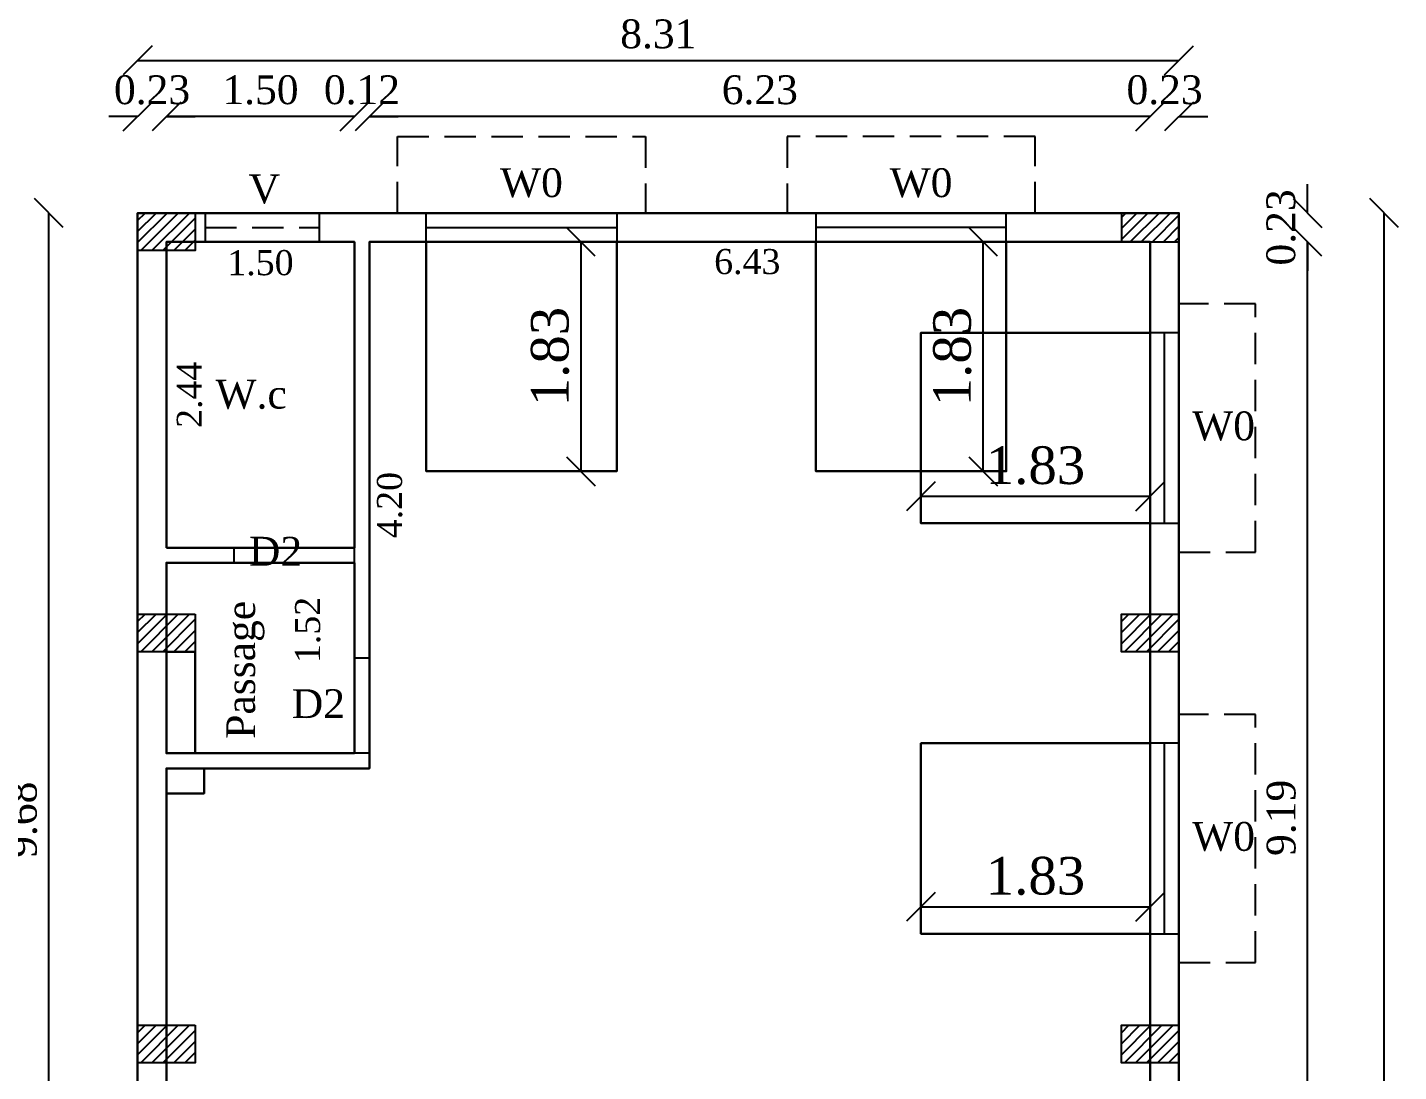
# Model space of a CAD drawing. Header units: metres. Extents: x 2 to 142, y 1 to 82.
# Drawn here: x 93.94 to 104.88, y 15.38 to 23.71 of the extents above; entities that cross this region are included whole.
import ezdxf

# ---------------------------------------------------------------- set-up
doc = ezdxf.new("R2010")
doc.units = ezdxf.units.M
doc.header["$MEASUREMENT"] = 0
doc.linetypes.add('Dashed (½x)', pattern=[0.375, 0.25, -0.125])
doc.linetypes.add('DASHED2', pattern=[0.375, 0.25, -0.125])
for name, color, linetype, lineweight in [('BLK_1_FLR_0_BLT_UP_AREA', 13, 'Continuous', 30), ('BLK_1_FLR_0_CARPET_AREA', 13, 'Continuous', 30), ('BLK_1_FLR_0_DRINKING_WATER', 7, 'Continuous', 30), ('BLK_1_FLR_0_REGULAR_ROOM_1', 2, 'Continuous', 30), ('BLK_1_FLR_0_ROOM_1_LIGHT_VENTILATION_2', 232, 'Continuous', 30), ('BLK_1_FLR_0_ROOM_1_LIGHT_VENTILATION_3', 232, 'Continuous', 30), ('BLK_1_FLR_0_ROOM_1_LIGHT_VENTILATION_4', 232, 'Continuous', 30), ('BLK_1_FLR_0_ROOM_1_LIGHT_VENTILATION_5', 232, 'Continuous', 30), ('BLK_1_FLR_0_SP_WC', 233, 'Continuous', 30), ('BLK_1_FLR_0_WASH', 7, 'Continuous', 30)]:
    doc.layers.add(name, color=color, linetype=linetype, lineweight=lineweight)
doc.styles.get("Standard").update_dxf_attribs({"font": 'BOOKOS.TTF'})
doc.dimstyles.new('M', dxfattribs={"dimtxt": 0.3, "dimasz": 0.23, "dimexe": 0.18, "dimexo": 0.0625, "dimgap": 0.09, "dimtad": 1, "dimzin": 0, "dimdsep": 46, "dimtxsty": 'Standard', "dimblk": 'OBLIQUE', "dimcen": 0.09, "dimclrd": 256, "dimclre": 256, "dimclrt": 256, "dimadec": 0, "dimazin": 0, "dimtfac": 1, "dimtix": 1, "dimtofl": 0, "dimtmove": 0, "dimatfit": 3, "dimfxl": 0, "dimtolj": 1, "dimtzin": 0, "dimarcsym": 0})
doc.dimstyles.new('PLAN', dxfattribs={"dimtxt": 0.2, "dimasz": 0.08, "dimexe": 0.01, "dimexo": 0.2, "dimgap": 0.04, "dimtad": 1, "dimzin": 1, "dimdsep": 46, "dimtxsty": 'Standard', "dimcen": 2.5, "dimse1": 1, "dimse2": 1, "dimsd1": 1, "dimsd2": 1, "dimclrd": 256, "dimclrt": 256, "dimadec": 0, "dimazin": 0, "dimtfac": 1, "dimtix": 1, "dimtmove": 0, "dimatfit": 3, "dimfxl": 0, "dimlwd": 13, "dimarcsym": 0})
doc.dimstyles.get("Standard").update_dxf_attribs({"dimtxt": 0.23, "dimasz": 0.23, "dimexe": 0.18, "dimexo": 0.0625, "dimgap": 0.09, "dimtad": 1, "dimzin": 0, "dimdsep": 46, "dimtxsty": 'Standard', "dimblk": 'OBLIQUE', "dimcen": 0.09, "dimse1": 1, "dimse2": 1, "dimclrd": 256, "dimclre": 256, "dimclrt": 256, "dimadec": 0, "dimazin": 0, "dimtfac": 1, "dimtix": 1, "dimtofl": 0, "dimtmove": 0, "dimatfit": 3, "dimfxl": 0, "dimtolj": 1, "dimtzin": 0, "dimarcsym": 0})

# ---------------------------------------------------------------- blocks, each defined once
blk = doc.blocks.new('_Oblique')
at = {"color": 0, "linetype": 'ByBlock', "lineweight": -2}
blk.add_line((-0.5, -0.5), (0.5, 0.5), dxfattribs=at)
blk = doc.blocks.new('*D237')
at = {"lineweight": -2}
blk.add_line((94.108, 12.553), (94.108, 22.233), dxfattribs=at)
at = {"layer": 'Defpoints', "color": 0}
for p in [(94.108, 22.233), (94.817, 22.233), (94.817, 12.553)]:
    blk.add_point(p, dxfattribs=at)
at = {"lineweight": -2, "xscale": 0.23, "yscale": 0.23, "zscale": 0.23}
for p, rotation in [((94.108, 22.233), 90), ((94.108, 12.553), 270)]:
    blk.add_blockref('_Oblique', p, dxfattribs=dict(at, rotation=rotation))
at = {"insert": (93.899, 17.393), "char_height": 0.23, "attachment_point": 5, "rotation": 90}
blk.add_mtext('\\A1;9.68', dxfattribs=at)
blk = doc.blocks.new('*D213')
at = {"lineweight": -2}
for p, q in [((102.897, 23.003), (102.667, 23.003)), ((103.127, 23.003), (103.357, 23.003))]:
    blk.add_line(p, q, dxfattribs=at)
at = {"layer": 'Defpoints', "color": 0}
for p in [(103.127, 23.003), (102.897, 22.003), (103.127, 22.003)]:
    blk.add_point(p, dxfattribs=at)
at = {"lineweight": -2, "xscale": 0.23, "yscale": 0.23, "zscale": 0.23}
blk.add_blockref('_Oblique', (102.897, 23.003), dxfattribs=at)
at = {"lineweight": -2, "xscale": 0.23, "yscale": 0.23, "zscale": 0.23, "rotation": 180}
blk.add_blockref('_Oblique', (103.127, 23.003), dxfattribs=at)
at = {"insert": (103.012, 23.214), "char_height": 0.23, "attachment_point": 5}
blk.add_mtext('\\A1;0.23', dxfattribs=at)
blk = doc.blocks.new('*D214')
at = {"lineweight": -2}
blk.add_line((94.817, 23.451), (103.127, 23.451), dxfattribs=at)
at = {"layer": 'Defpoints', "color": 0}
for p in [(103.127, 23.451), (94.817, 22.233), (103.127, 22.233)]:
    blk.add_point(p, dxfattribs=at)
at = {"lineweight": -2, "xscale": 0.23, "yscale": 0.23, "zscale": 0.23, "rotation": 180}
blk.add_blockref('_Oblique', (94.817, 23.451), dxfattribs=at)
at = {"lineweight": -2, "xscale": 0.23, "yscale": 0.23, "zscale": 0.23}
blk.add_blockref('_Oblique', (103.127, 23.451), dxfattribs=at)
at = {"insert": (98.972, 23.66), "char_height": 0.23, "attachment_point": 5}
blk.add_mtext('\\A1;8.31', dxfattribs=at)
blk = doc.blocks.new('*D216')
at = {"lineweight": -2}
blk.add_line((104.153, 12.813), (104.153, 22.003), dxfattribs=at)
at = {"layer": 'Defpoints', "color": 0}
for p in [(103.127, 22.003), (104.153, 22.003), (102.897, 12.813)]:
    blk.add_point(p, dxfattribs=at)
at = {"lineweight": -2, "xscale": 0.23, "yscale": 0.23, "zscale": 0.23}
for p, rotation in [((104.153, 22.003), 90), ((104.153, 12.813), 270)]:
    blk.add_blockref('_Oblique', p, dxfattribs=dict(at, rotation=rotation))
at = {"insert": (103.944, 17.408), "char_height": 0.23, "attachment_point": 5, "rotation": 90}
blk.add_mtext('\\A1;9.19', dxfattribs=at)
blk = doc.blocks.new('*D94')
at = {"lineweight": -2}
for p, q in [((104.153, 22.233), (104.153, 22.463)), ((104.153, 22.003), (104.153, 21.773))]:
    blk.add_line(p, q, dxfattribs=at)
at = {"layer": 'Defpoints', "color": 0}
for p in [(103.127, 22.233), (104.153, 22.233), (103.127, 22.003)]:
    blk.add_point(p, dxfattribs=at)
at = {"lineweight": -2, "xscale": 0.23, "yscale": 0.23, "zscale": 0.23}
for p, rotation in [((104.153, 22.233), 270), ((104.153, 22.003), 90)]:
    blk.add_blockref('_Oblique', p, dxfattribs=dict(at, rotation=rotation))
at = {"insert": (103.942, 22.118), "char_height": 0.23, "attachment_point": 5, "rotation": 90}
blk.add_mtext('\\A1;0.23', dxfattribs=at)
blk = doc.blocks.new('*D95')
at = {"lineweight": -2}
blk.add_line((104.764, 4.553), (104.764, 22.233), dxfattribs=at)
at = {"layer": 'Defpoints', "color": 0}
for p in [(103.127, 22.233), (104.764, 22.233), (103.127, 4.553)]:
    blk.add_point(p, dxfattribs=at)
at = {"lineweight": -2, "xscale": 0.23, "yscale": 0.23, "zscale": 0.23}
for p, rotation in [((104.764, 22.233), 90), ((104.764, 4.553), 270)]:
    blk.add_blockref('_Oblique', p, dxfattribs=dict(at, rotation=rotation))
at = {"insert": (104.553, 13.393), "char_height": 0.23, "attachment_point": 5, "rotation": 90}
blk.add_mtext('\\A1;17.68', dxfattribs=at)
blk = doc.blocks.new('*D295')
at = {"layer": 'BLK_1_FLR_0_ROOM_1_LIGHT_VENTILATION_2', "lineweight": -2}
for p, q in [((98.577, 22.003), (98.174, 22.003)), ((98.354, 22.003), (98.354, 20.173)), ((98.577, 20.173), (98.174, 20.173))]:
    blk.add_line(p, q, dxfattribs=at)
at = {"layer": 'Defpoints', "color": 0}
for p in [(98.64, 22.003), (98.354, 20.173), (98.64, 20.173)]:
    blk.add_point(p, dxfattribs=at)
at = {"layer": 'BLK_1_FLR_0_ROOM_1_LIGHT_VENTILATION_2', "lineweight": -2, "xscale": 0.23, "yscale": 0.23, "zscale": 0.23}
for p, rotation in [((98.354, 22.003), 90), ((98.354, 20.173), 270)]:
    blk.add_blockref('_Oblique', p, dxfattribs=dict(at, rotation=rotation))
at = {"layer": 'BLK_1_FLR_0_ROOM_1_LIGHT_VENTILATION_2', "insert": (98.109, 21.088), "char_height": 0.3, "attachment_point": 5, "rotation": 90}
blk.add_mtext('\\A1;1.83', dxfattribs=at)
blk = doc.blocks.new('*D296')
at = {"layer": 'BLK_1_FLR_0_ROOM_1_LIGHT_VENTILATION_3', "lineweight": -2}
for p, q in [((101.687, 22.003), (101.384, 22.003)), ((101.564, 20.173), (101.564, 22.003)), ((101.687, 20.173), (101.384, 20.173))]:
    blk.add_line(p, q, dxfattribs=at)
at = {"layer": 'Defpoints', "color": 0}
for p in [(101.564, 22.003), (101.749, 22.003), (101.749, 20.173)]:
    blk.add_point(p, dxfattribs=at)
at = {"layer": 'BLK_1_FLR_0_ROOM_1_LIGHT_VENTILATION_3', "lineweight": -2, "xscale": 0.23, "yscale": 0.23, "zscale": 0.23}
for p, rotation in [((101.564, 22.003), 90), ((101.564, 20.173), 270)]:
    blk.add_blockref('_Oblique', p, dxfattribs=dict(at, rotation=rotation))
at = {"layer": 'BLK_1_FLR_0_ROOM_1_LIGHT_VENTILATION_3', "insert": (101.319, 21.088), "char_height": 0.3, "attachment_point": 5, "rotation": 90}
blk.add_mtext('\\A1;1.83', dxfattribs=at)
blk = doc.blocks.new('*D297')
at = {"layer": 'BLK_1_FLR_0_ROOM_1_LIGHT_VENTILATION_4', "lineweight": -2}
for p, q in [((101.067, 19.82), (101.067, 20.153)), ((102.897, 19.82), (102.897, 20.153)), ((101.067, 19.973), (102.897, 19.973))]:
    blk.add_line(p, q, dxfattribs=at)
at = {"layer": 'Defpoints', "color": 0}
for p in [(102.897, 19.973), (101.067, 19.758), (102.897, 19.758)]:
    blk.add_point(p, dxfattribs=at)
at = {"layer": 'BLK_1_FLR_0_ROOM_1_LIGHT_VENTILATION_4', "lineweight": -2, "xscale": 0.23, "yscale": 0.23, "zscale": 0.23, "rotation": 180}
blk.add_blockref('_Oblique', (101.067, 19.973), dxfattribs=at)
at = {"layer": 'BLK_1_FLR_0_ROOM_1_LIGHT_VENTILATION_4', "lineweight": -2, "xscale": 0.23, "yscale": 0.23, "zscale": 0.23}
blk.add_blockref('_Oblique', (102.897, 19.973), dxfattribs=at)
at = {"layer": 'BLK_1_FLR_0_ROOM_1_LIGHT_VENTILATION_4', "insert": (101.982, 20.218), "char_height": 0.3, "attachment_point": 5}
blk.add_mtext('\\A1;1.83', dxfattribs=at)
blk = doc.blocks.new('*D298')
at = {"layer": 'BLK_1_FLR_0_ROOM_1_LIGHT_VENTILATION_5', "lineweight": -2}
for p, q in [((101.067, 16.545), (101.067, 16.878)), ((102.897, 16.545), (102.897, 16.878)), ((101.067, 16.698), (102.897, 16.698))]:
    blk.add_line(p, q, dxfattribs=at)
at = {"layer": 'Defpoints', "color": 0}
for p in [(102.897, 16.698), (101.067, 16.483), (102.897, 16.483)]:
    blk.add_point(p, dxfattribs=at)
at = {"layer": 'BLK_1_FLR_0_ROOM_1_LIGHT_VENTILATION_5', "lineweight": -2, "xscale": 0.23, "yscale": 0.23, "zscale": 0.23, "rotation": 180}
blk.add_blockref('_Oblique', (101.067, 16.698), dxfattribs=at)
at = {"layer": 'BLK_1_FLR_0_ROOM_1_LIGHT_VENTILATION_5', "lineweight": -2, "xscale": 0.23, "yscale": 0.23, "zscale": 0.23}
blk.add_blockref('_Oblique', (102.897, 16.698), dxfattribs=at)
at = {"layer": 'BLK_1_FLR_0_ROOM_1_LIGHT_VENTILATION_5', "insert": (101.982, 16.943), "char_height": 0.3, "attachment_point": 5}
blk.add_mtext('\\A1;1.83', dxfattribs=at)
blk = doc.blocks.new('*D345')
at = {"layer": 'Defpoints', "color": 0}
for p in [(95.047, 22.003), (96.547, 22.003), (95.047, 21.69)]:
    blk.add_point(p, dxfattribs=at)
at = {"insert": (95.797, 21.835), "char_height": 0.2, "attachment_point": 5}
blk.add_mtext('1.50', dxfattribs=at)
blk = doc.blocks.new('*D358')
at = {"lineweight": -2}
blk.add_line((102.897, 23.003), (96.667, 23.003), dxfattribs=at)
at = {"layer": 'Defpoints', "color": 0}
for p in [(96.667, 23.003), (96.667, 22.003), (102.897, 22.003)]:
    blk.add_point(p, dxfattribs=at)
at = {"lineweight": -2, "xscale": 0.23, "yscale": 0.23, "zscale": 0.23, "rotation": 180}
blk.add_blockref('_Oblique', (96.667, 23.003), dxfattribs=at)
at = {"lineweight": -2, "xscale": 0.23, "yscale": 0.23, "zscale": 0.23}
blk.add_blockref('_Oblique', (102.897, 23.003), dxfattribs=at)
at = {"insert": (99.782, 23.214), "char_height": 0.23, "attachment_point": 5}
blk.add_mtext('\\A1;6.23', dxfattribs=at)
blk = doc.blocks.new('*D359')
at = {"lineweight": -2}
for p, q in [((96.547, 23.003), (96.317, 23.003)), ((96.667, 23.003), (96.897, 23.003))]:
    blk.add_line(p, q, dxfattribs=at)
at = {"layer": 'Defpoints', "color": 0}
for p in [(96.547, 23.003), (96.547, 22.003), (96.667, 22.003)]:
    blk.add_point(p, dxfattribs=at)
at = {"lineweight": -2, "xscale": 0.23, "yscale": 0.23, "zscale": 0.23}
blk.add_blockref('_Oblique', (96.547, 23.003), dxfattribs=at)
at = {"lineweight": -2, "xscale": 0.23, "yscale": 0.23, "zscale": 0.23, "rotation": 180}
blk.add_blockref('_Oblique', (96.667, 23.003), dxfattribs=at)
at = {"insert": (96.607, 23.214), "char_height": 0.23, "attachment_point": 5}
blk.add_mtext('\\A1;0.12', dxfattribs=at)
blk = doc.blocks.new('*D360')
at = {"lineweight": -2}
blk.add_line((96.547, 23.003), (95.047, 23.003), dxfattribs=at)
at = {"layer": 'Defpoints', "color": 0}
for p in [(95.047, 23.003), (95.047, 22.003), (96.547, 22.003)]:
    blk.add_point(p, dxfattribs=at)
at = {"lineweight": -2, "xscale": 0.23, "yscale": 0.23, "zscale": 0.23, "rotation": 180}
blk.add_blockref('_Oblique', (95.047, 23.003), dxfattribs=at)
at = {"lineweight": -2, "xscale": 0.23, "yscale": 0.23, "zscale": 0.23}
blk.add_blockref('_Oblique', (96.547, 23.003), dxfattribs=at)
at = {"insert": (95.797, 23.214), "char_height": 0.23, "attachment_point": 5}
blk.add_mtext('\\A1;1.50', dxfattribs=at)
blk = doc.blocks.new('*D361')
at = {"lineweight": -2}
for p, q in [((94.817, 23.003), (94.587, 23.003)), ((95.047, 23.003), (95.277, 23.003))]:
    blk.add_line(p, q, dxfattribs=at)
at = {"layer": 'Defpoints', "color": 0}
for p in [(94.817, 23.003), (94.817, 22.233), (95.047, 22.003)]:
    blk.add_point(p, dxfattribs=at)
at = {"lineweight": -2, "xscale": 0.23, "yscale": 0.23, "zscale": 0.23}
blk.add_blockref('_Oblique', (94.817, 23.003), dxfattribs=at)
at = {"lineweight": -2, "xscale": 0.23, "yscale": 0.23, "zscale": 0.23, "rotation": 180}
blk.add_blockref('_Oblique', (95.047, 23.003), dxfattribs=at)
at = {"insert": (94.932, 23.214), "char_height": 0.23, "attachment_point": 5}
blk.add_mtext('\\A1;0.23', dxfattribs=at)

msp = doc.modelspace()

# ---------------------------------------------------------------- hatches: boundary and pattern name
h = msp.add_hatch()
h.set_pattern_fill('ANSI31', color=3, scale=0.5)
h.set_pattern_definition([(45, (-16842.59195, 1387.428667), (-0.04419417382, 0.04419417382), [])])
h.paths.add_polyline_path([(94.817, 21.933), (95.277, 21.933), (95.277, 22.233), (94.817, 22.233)])
h = msp.add_hatch()
h.set_pattern_fill('ANSI31', color=3, scale=0.5)
h.set_pattern_definition([(45, (-16820.69014, 1366.767324), (-0.04419417382, 0.04419417382), [])])
h.paths.add_polyline_path([(103.127, 22.233), (102.667, 22.233), (102.667, 22.118), (103.012, 22.118), (103.012, 22.003), (103.127, 22.003)])
h.paths.add_polyline_path([(103.012, 22.118), (102.667, 22.118), (102.667, 22.003), (103.012, 22.003)], flags=17)
h = msp.add_hatch()
h.set_pattern_fill('ANSI31', color=3, scale=0.5)
h.set_pattern_definition([(45, (-16842.59195, 1384.228667), (-0.04419417382, 0.04419417382), [])])
h.paths.add_polyline_path([(94.817, 18.733), (95.277, 18.733), (95.277, 19.033), (94.817, 19.033)])
h = msp.add_hatch()
h.set_pattern_fill('ANSI31', color=3, scale=0.5)
h.set_pattern_definition([(45, (-16834.74195, 1384.228667), (-0.04419417382, 0.04419417382), [])])
h.paths.add_polyline_path([(102.667, 18.733), (103.127, 18.733), (103.127, 19.033), (102.667, 19.033)])
h = msp.add_hatch()
h.set_pattern_fill('ANSI31', color=3, scale=0.5)
h.set_pattern_definition([(45, (-16842.59195, 1380.948667), (-0.04419417382, 0.04419417382), [])])
h.paths.add_polyline_path([(94.817, 15.453), (95.277, 15.453), (95.277, 15.753), (94.817, 15.753)])
h = msp.add_hatch()
h.set_pattern_fill('ANSI31', color=3, scale=0.5)
h.set_pattern_definition([(45, (-16834.74195, 1380.948667), (-0.04419417382, 0.04419417382), [])])
h.paths.add_polyline_path([(102.667, 15.453), (103.127, 15.453), (103.127, 15.753), (102.667, 15.753)])

# ---------------------------------------------------------------- linework, layer by layer
at = {"color": 1}
for p, q in [((95.357, 22.233), (95.277, 22.233)), ((97.12, 22.233), (96.267, 22.233)), ((100.229, 22.233), (98.64, 22.233)), ((102.667, 22.233), (101.749, 22.233)), ((95.357, 22.003), (95.277, 22.003)), ((96.547, 22.003), (96.267, 22.003)), ((96.547, 18.683), (96.547, 22.003)), ((97.12, 22.003), (96.667, 22.003)), ((96.667, 18.683), (96.667, 22.003)), ((100.229, 22.003), (98.64, 22.003)), ((102.667, 22.003), (101.749, 22.003)), ((102.897, 21.278), (102.897, 22.003)), ((103.127, 21.278), (103.127, 22.003)), ((94.817, 19.033), (94.817, 21.933)), ((95.047, 19.563), (95.047, 21.933)), ((102.897, 19.033), (102.897, 19.758)), ((103.127, 19.033), (103.127, 19.758)), ((95.587, 19.563), (95.047, 19.563)), ((95.587, 19.443), (95.587, 19.563)), ((95.587, 19.443), (95.047, 19.443)), ((95.047, 19.033), (95.047, 19.443)), ((94.817, 15.753), (94.817, 18.733)), ((95.047, 17.923), (95.047, 18.733)), ((102.897, 18.003), (102.897, 18.733)), ((103.127, 18.003), (103.127, 18.733)), ((96.667, 18.683), (96.547, 18.683)), ((96.667, 17.923), (95.047, 17.923)), ((96.667, 17.803), (96.667, 17.923)), ((96.667, 17.803), (95.047, 17.803)), ((95.047, 15.753), (95.047, 17.803)), ((102.897, 15.753), (102.897, 16.483)), ((103.127, 15.753), (103.127, 16.483)), ((94.817, 15.453), (94.817, 12.553)), ((95.047, 15.453), (95.047, 12.323)), ((102.897, 14.763), (102.897, 15.453)), ((103.127, 14.763), (103.127, 15.453))]:
    msp.add_line(p, q, dxfattribs=at)
at = {"color": 5}
for p, q in [((95.357, 22.233), (96.267, 22.233)), ((97.12, 22.233), (98.64, 22.233)), ((101.749, 22.233), (100.229, 22.233)), ((97.12, 22.118), (98.64, 22.118)), ((101.749, 22.118), (100.229, 22.118)), ((95.357, 22.003), (96.267, 22.003)), ((97.12, 22.003), (98.64, 22.003)), ((101.749, 22.003), (100.229, 22.003)), ((102.897, 19.758), (102.897, 21.278)), ((103.012, 19.758), (103.012, 21.278)), ((103.127, 19.758), (103.127, 21.278)), ((102.897, 16.483), (102.897, 18.003)), ((103.012, 16.483), (103.012, 18.003)), ((103.127, 16.483), (103.127, 18.003))]:
    msp.add_line(p, q, dxfattribs=at)
at = {"color": 5, "linetype": 'DASHED2'}
msp.add_line((95.357, 22.118), (96.267, 22.118), dxfattribs=at)
at = {"color": 5, "linetype": 'Dashed (½x)'}
for points in [[(96.89, 22.233), (96.89, 22.843), (98.87, 22.843), (98.87, 22.233)], [(101.979, 22.233), (101.979, 22.843), (99.999, 22.843), (99.999, 22.233)], [(103.127, 19.528), (103.737, 19.528), (103.737, 21.508), (103.127, 21.508)], [(103.127, 16.253), (103.737, 16.253), (103.737, 18.233), (103.127, 18.233)]]:
    msp.add_lwpolyline(points, dxfattribs=at)
at = {"color": 1}
for points in [[(95.277, 22.233), (95.277, 21.933), (94.817, 21.933), (94.817, 22.233)], [(102.667, 22.233), (102.667, 22.003), (103.127, 22.003), (103.127, 22.233)], [(95.277, 19.033), (95.277, 18.733), (94.817, 18.733), (94.817, 19.033)], [(103.127, 19.033), (103.127, 18.733), (102.667, 18.733), (102.667, 19.033)], [(95.277, 15.753), (95.277, 15.453), (94.817, 15.453), (94.817, 15.753)], [(103.127, 15.753), (103.127, 15.453), (102.667, 15.453), (102.667, 15.753)]]:
    msp.add_lwpolyline(points, close=True, dxfattribs=at)
for points in [[(95.357, 22.233), (95.357, 22.003)], [(96.267, 22.003), (96.267, 22.233)], [(97.12, 22.003), (97.12, 22.233)], [(98.64, 22.233), (98.64, 22.003)], [(100.229, 22.233), (100.229, 22.003)], [(101.749, 22.003), (101.749, 22.233)], [(103.127, 21.278), (102.897, 21.278)], [(102.897, 19.758), (103.127, 19.758)], [(103.127, 18.003), (102.897, 18.003)], [(102.897, 16.483), (103.127, 16.483)]]:
    msp.add_lwpolyline(points, dxfattribs=at)
at = {"layer": 'BLK_1_FLR_0_BLT_UP_AREA', "color": 13}
msp.add_lwpolyline([(103.127, 4.553), (93.297, 4.553), (93.297, 12.553), (94.817, 12.553), (94.817, 22.233), (103.127, 22.233)], close=True, dxfattribs=at)
at = {"layer": 'BLK_1_FLR_0_CARPET_AREA', "color": 13}
for points in [[(99.627, 4.783), (93.527, 4.783), (93.527, 12.323), (95.047, 12.323), (95.047, 17.803), (96.667, 17.803), (96.667, 22.003), (102.897, 22.003), (102.897, 12.813), (99.627, 12.813)], [(95.047, 19.563), (96.547, 19.563), (96.547, 22.003), (95.047, 22.003)], [(95.047, 17.923), (96.547, 17.923), (96.547, 19.443), (95.047, 19.443)]]:
    msp.add_lwpolyline(points, close=True, dxfattribs=at)
at = {"layer": 'BLK_1_FLR_0_DRINKING_WATER', "color": 7}
msp.add_lwpolyline([(95.047, 17.803), (95.347, 17.803), (95.347, 17.603), (95.047, 17.603)], close=True, dxfattribs=at)
at = {"layer": 'BLK_1_FLR_0_REGULAR_ROOM_1', "color": 2}
msp.add_lwpolyline([(102.897, 12.813), (102.897, 22.003), (96.667, 22.003), (96.667, 17.803), (95.047, 17.803), (95.047, 12.323), (93.527, 12.323), (93.527, 4.783), (99.627, 4.783), (99.627, 12.813)], close=True, dxfattribs=at)
at = {"layer": 'BLK_1_FLR_0_ROOM_1_LIGHT_VENTILATION_2', "color": 2}
msp.add_lwpolyline([(97.12, 22.003), (98.64, 22.003), (98.64, 20.173), (97.12, 20.173)], close=True, dxfattribs=at)
at = {"layer": 'BLK_1_FLR_0_ROOM_1_LIGHT_VENTILATION_3', "color": 2}
msp.add_lwpolyline([(101.749, 22.003), (100.229, 22.003), (100.229, 20.173), (101.749, 20.173)], close=True, dxfattribs=at)
at = {"layer": 'BLK_1_FLR_0_ROOM_1_LIGHT_VENTILATION_4', "color": 2}
msp.add_lwpolyline([(102.897, 21.278), (101.067, 21.278), (101.067, 19.758), (102.897, 19.758)], close=True, dxfattribs=at)
at = {"layer": 'BLK_1_FLR_0_ROOM_1_LIGHT_VENTILATION_5', "color": 2}
msp.add_lwpolyline([(102.897, 18.003), (101.067, 18.003), (101.067, 16.483), (102.897, 16.483)], close=True, dxfattribs=at)
at = {"layer": 'BLK_1_FLR_0_SP_WC', "color": 233}
msp.add_lwpolyline([(95.047, 19.563), (96.547, 19.563), (96.547, 22.003), (95.047, 22.003)], close=True, dxfattribs=at)
at = {"layer": 'BLK_1_FLR_0_WASH', "color": 56}
msp.add_lwpolyline([(95.277, 18.733), (95.047, 18.733), (95.047, 17.923), (95.277, 17.923)], close=True, dxfattribs=at)

# ---------------------------------------------------------------- texts
for s, p in [('V', (95.702, 22.311)), ('W0', (97.709, 22.36)), ('W0', (100.818, 22.36)), ('W.c', (95.438, 20.673)), ('W0', (103.232, 20.42)), ('D2', (95.705, 19.42)), ('D2', (96.047, 18.204)), ('W0', (103.232, 17.145))]:
    msp.add_text(s, height=0.23).set_placement(p)
msp.add_text('Passage', height=0.23, rotation=90).set_placement((95.754, 18.039))
at = {"insert": (99.682, 21.844), "char_height": 0.2, "attachment_point": 5}
msp.add_mtext('6.43', dxfattribs=at)
at = {"char_height": 0.2, "attachment_point": 5, "rotation": 90}
for s, insert in [('2.44', (95.231, 20.783)), ('4.20', (96.829, 19.903)), ('1.52', (96.175, 18.907))]:
    msp.add_mtext(s, dxfattribs=dict(at, insert=insert))

# ---------------------------------------------------------------- dimensions: what is measured, and where the dimension line sits
dim = msp.add_linear_dim(base=(103.127, 23.451), p1=(94.817, 22.233), p2=(103.127, 22.233), dimstyle='Standard')
dim.commit()
dim.dimension.update_dxf_attribs({"geometry": '*D214', "text_midpoint": (98.972, 23.66)})
at = {"color": 56}
for base, p1, p2, picture, middle in [((94.817, 23.003), (95.047, 22.003), (94.817, 22.233), '*D361', (94.932, 23.214)), ((95.047, 23.003), (96.547, 22.003), (95.047, 22.003), '*D360', (95.797, 23.214)), ((96.547, 23.003), (96.667, 22.003), (96.547, 22.003), '*D359', (96.607, 23.214)), ((96.667, 23.003), (102.897, 22.003), (96.667, 22.003), '*D358', (99.782, 23.214))]:
    dim = msp.add_linear_dim(base=base, p1=p1, p2=p2, dimstyle='Standard', override={"dimtmove": 1}, dxfattribs=at)
    dim.commit()
    dim.dimension.update_dxf_attribs({"geometry": picture, "text_midpoint": middle})
dim = msp.add_linear_dim(base=(103.127, 23.003), p1=(102.897, 22.003), p2=(103.127, 22.003), dimstyle='Standard', override={"dimtmove": 1})
dim.commit()
dim.dimension.update_dxf_attribs({"geometry": '*D213', "text_midpoint": (103.012, 23.214)})
for base, p1, p2, picture, middle in [((104.153, 22.233), (103.127, 22.003), (103.127, 22.233), '*D94', (103.942, 22.118)), ((94.108, 22.233), (94.817, 12.553), (94.817, 22.233), '*D237', (93.899, 17.393))]:
    dim = msp.add_linear_dim(base=base, p1=p1, p2=p2, angle=90, dimstyle='Standard', override={"dimtmove": 1})
    dim.commit()
    dim.dimension.update_dxf_attribs({"geometry": picture, "text_midpoint": middle})
dim = msp.add_linear_dim(base=(104.764, 22.233), p1=(103.127, 4.553), p2=(103.127, 22.233), angle=90, dimstyle='Standard')
dim.commit()
dim.dimension.update_dxf_attribs({"geometry": '*D95', "text_midpoint": (104.553, 13.393)})
at = {"color": 2}
dim = msp.add_linear_dim(base=(104.153, 22.003), p1=(102.897, 12.813), p2=(103.127, 22.003), angle=90, dimstyle='Standard', override={"dimtmove": 1}, dxfattribs=at)
dim.commit()
dim.dimension.update_dxf_attribs({"geometry": '*D216', "text_midpoint": (103.944, 17.408)})
dim = msp.add_linear_dim(base=(95.047, 21.69), p1=(96.547, 22.003), p2=(95.047, 22.003), dimstyle='PLAN')
dim.commit()
dim.dimension.update_dxf_attribs({"geometry": '*D345', "text_midpoint": (95.797, 21.69), "dimtype": 160})
at = {"layer": 'BLK_1_FLR_0_ROOM_1_LIGHT_VENTILATION_2', "color": 232}
dim = msp.add_linear_dim(base=(98.354, 20.173), p1=(98.64, 22.003), p2=(98.64, 20.173), angle=90, dimstyle='M', dxfattribs=at)
dim.commit()
dim.dimension.update_dxf_attribs({"geometry": '*D295', "text_midpoint": (98.109, 21.088)})
at = {"layer": 'BLK_1_FLR_0_ROOM_1_LIGHT_VENTILATION_3', "color": 232}
dim = msp.add_linear_dim(base=(101.564, 22.003), p1=(101.749, 20.173), p2=(101.749, 22.003), angle=90, dimstyle='M', dxfattribs=at)
dim.commit()
dim.dimension.update_dxf_attribs({"geometry": '*D296', "text_midpoint": (101.319, 21.088)})
at = {"layer": 'BLK_1_FLR_0_ROOM_1_LIGHT_VENTILATION_4', "color": 232}
dim = msp.add_linear_dim(base=(102.897, 19.973), p1=(101.067, 19.758), p2=(102.897, 19.758), dimstyle='M', dxfattribs=at)
dim.commit()
dim.dimension.update_dxf_attribs({"geometry": '*D297', "text_midpoint": (101.982, 20.218)})
at = {"layer": 'BLK_1_FLR_0_ROOM_1_LIGHT_VENTILATION_5', "color": 232}
dim = msp.add_linear_dim(base=(102.897, 16.698), p1=(101.067, 16.483), p2=(102.897, 16.483), dimstyle='M', dxfattribs=at)
dim.commit()
dim.dimension.update_dxf_attribs({"geometry": '*D298', "text_midpoint": (101.982, 16.943)})

doc.saveas('drawing.dxf')
